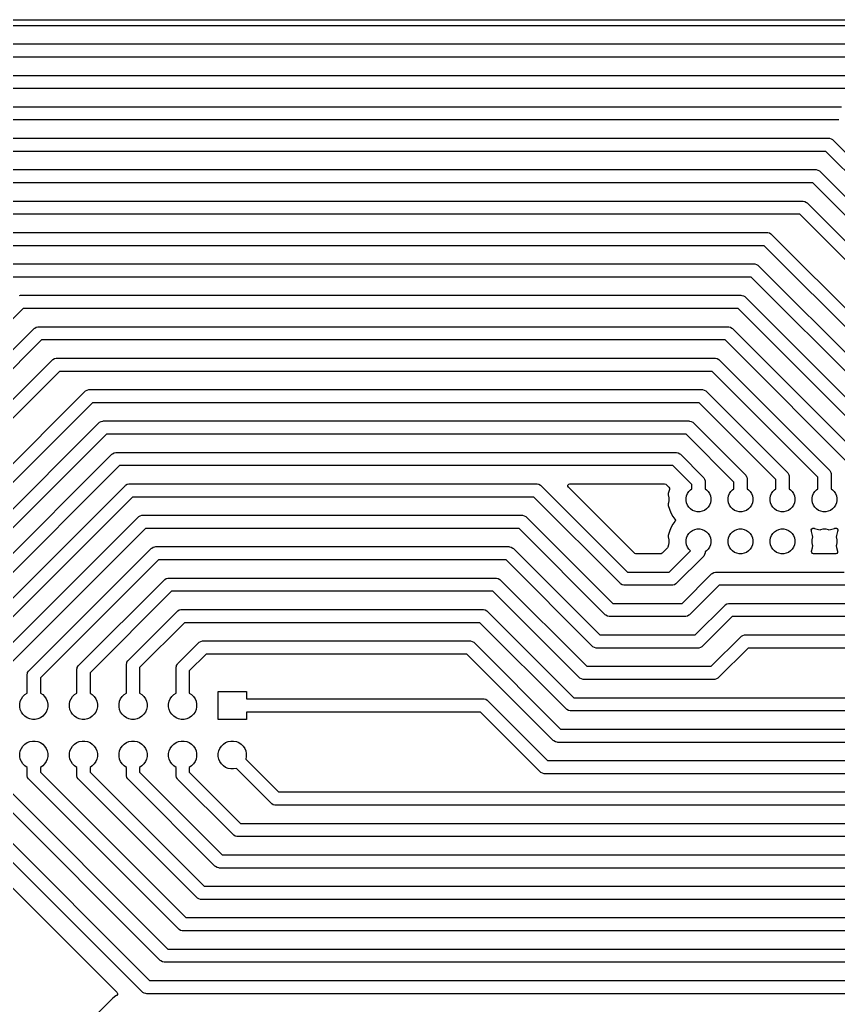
# Model space of a CAD drawing. Header units: millimetres. Extents: x 1 to 179, y 1 to 120.
# Drawn here: x 41.8 to 91.3, y 60.7 to 120.2 of the extents above; entities that cross this region are included whole.
import ezdxf

# ---------------------------------------------------------------- set-up
doc = ezdxf.new("R2010")
doc.units = ezdxf.units.MM
doc.layers.add('F.Cu', color=13, linetype='CONTINUOUS', true_color=0xc83434)

msp = doc.modelspace()

# ---------------------------------------------------------------- linework, layer by layer
at = {"layer": 'F.Cu', "linetype": 'CONTINUOUS'}
for p, q in [((0.6245, 120.2495), (179.3755, 120.2495)), ((95.271409, 119.886003), (35.367622, 119.886003)), ((35.24953, 118.785503), (95.153317, 118.785503)), ((94.987631, 117.985503), (35.415216, 117.985503)), ((36.036536, 116.885503), (94.366311, 116.885503)), ((94.200625, 116.085503), (36.202222, 116.085503)), ((36.823542, 114.985503), (91.489968, 114.985503)), ((91.324282, 114.185503), (36.989227, 114.185503)), ((37.610548, 113.085503), (90.702962, 113.085503)), ((90.702962, 113.085503), (90.755172, 113.082081)), ((90.755172, 113.082081), (90.856036, 113.055055)), ((90.856036, 113.055055), (90.946467, 113.002844)), ((90.946467, 113.002844), (90.985805, 112.968346)), ((90.985805, 112.968346), (111.065476, 92.888675)), ((90.537276, 112.285503), (37.776233, 112.285503)), ((110.382633, 92.440146), (90.537276, 112.285503)), ((38.397554, 111.185503), (89.915956, 111.185503)), ((89.915956, 111.185503), (89.968166, 111.182081)), ((89.968166, 111.182081), (90.06903, 111.155055)), ((90.06903, 111.155055), (90.159461, 111.102844)), ((90.159461, 111.102844), (90.198799, 111.068346)), ((90.198799, 111.068346), (108.525476, 92.741669)), ((89.75027, 110.385503), (38.56324, 110.385503)), ((107.842633, 92.29314), (89.75027, 110.385503)), ((39.18456, 109.285503), (89.12895, 109.285503)), ((89.12895, 109.285503), (89.18116, 109.282081)), ((89.18116, 109.282081), (89.282024, 109.255055)), ((89.282024, 109.255055), (89.372455, 109.202844)), ((89.372455, 109.202844), (89.411793, 109.168346)), ((89.411793, 109.168346), (105.985476, 92.594663)), ((88.963264, 108.485503), (39.350246, 108.485503)), ((105.302633, 92.146134), (88.963264, 108.485503)), ((39.971566, 107.385503), (86.977992, 107.385503)), ((86.977992, 107.385503), (87.030202, 107.382081)), ((87.030202, 107.382081), (87.131066, 107.355055)), ((87.131066, 107.355055), (87.221497, 107.302844)), ((87.221497, 107.302844), (87.260835, 107.268346)), ((87.260835, 107.268346), (100.905475, 93.623705)), ((86.812306, 106.585503), (40.137252, 106.585503)), ((100.222633, 93.175177), (86.812306, 106.585503)), ((40.758572, 105.485503), (86.190986, 105.485503)), ((86.190986, 105.485503), (86.243196, 105.482081)), ((86.243196, 105.482081), (86.34406, 105.455055)), ((86.34406, 105.455055), (86.434491, 105.402844)), ((86.434491, 105.402844), (86.473829, 105.368346)), ((86.473829, 105.368346), (98.365475, 93.476699)), ((86.0253, 104.685503), (40.924257, 104.685503)), ((97.682633, 93.028171), (86.0253, 104.685503)), ((41.806362, 103.582081), (41.858572, 103.585503)), ((41.858572, 103.585503), (85.40398, 103.585503)), ((85.40398, 103.585503), (85.45619, 103.582081)), ((85.45619, 103.582081), (85.557054, 103.555055)), ((85.557054, 103.555055), (85.647485, 103.502844)), ((85.647485, 103.502844), (85.686823, 103.468346)), ((85.686823, 103.468346), (95.825476, 93.329692)), ((42.024257, 102.785503), (19.060653, 79.821899)), ((85.238294, 102.785503), (42.024257, 102.785503)), ((95.142633, 92.881165), (85.238294, 102.785503)), ((21.37781, 80.270427), (42.675729, 101.568346)), ((42.675729, 101.568346), (42.715067, 101.602844)), ((42.715067, 101.602844), (42.805498, 101.655055)), ((42.805498, 101.655055), (42.906362, 101.682081)), ((42.906362, 101.682081), (42.958572, 101.685503)), ((42.958572, 101.685503), (84.616974, 101.685503)), ((84.616974, 101.685503), (84.669184, 101.682081)), ((84.669184, 101.682081), (84.770048, 101.655055)), ((84.770048, 101.655055), (84.860479, 101.602844)), ((84.860479, 101.602844), (84.899817, 101.568346)), ((84.899817, 101.568346), (93.285476, 93.182686)), ((43.124258, 100.885503), (22.060653, 79.821898)), ((84.451288, 100.885503), (43.124258, 100.885503)), ((92.602633, 92.734159), (84.451288, 100.885503)), ((24.37781, 80.270427), (43.775729, 99.668346)), ((43.775729, 99.668346), (43.815067, 99.702844)), ((43.815067, 99.702844), (43.905498, 99.755055)), ((43.905498, 99.755055), (44.006362, 99.782081)), ((44.006362, 99.782081), (44.058572, 99.785503)), ((44.058572, 99.785503), (83.829968, 99.785503)), ((83.829968, 99.785503), (83.882178, 99.782081)), ((83.882178, 99.782081), (83.983042, 99.755055)), ((83.983042, 99.755055), (84.073473, 99.702844)), ((84.073473, 99.702844), (84.112811, 99.668346)), ((84.112811, 99.668346), (90.745476, 93.035681)), ((44.224258, 98.985503), (25.060653, 79.821898)), ((83.664282, 98.985503), (44.224258, 98.985503)), ((90.062633, 92.587152), (83.664282, 98.985503)), ((27.617472, 79.63141), (45.754408, 97.768346)), ((45.754408, 97.768346), (45.793746, 97.802844)), ((45.793746, 97.802844), (45.884177, 97.855055)), ((45.884177, 97.855055), (45.985041, 97.882081)), ((45.985041, 97.882081), (46.037251, 97.885503)), ((46.037251, 97.885503), (83.042962, 97.885503)), ((83.042962, 97.885503), (83.095172, 97.882081)), ((83.095172, 97.882081), (83.196036, 97.855055)), ((83.196036, 97.855055), (83.286467, 97.802844)), ((83.286467, 97.802844), (83.325805, 97.768346)), ((83.325805, 97.768346), (88.205476, 92.888675)), ((46.202937, 97.085503), (28.367563, 79.25013)), ((82.877276, 97.085503), (46.202937, 97.085503)), ((87.522633, 92.440146), (82.877276, 97.085503)), ((46.641055, 95.902844), (46.731487, 95.955055)), ((46.731487, 95.955055), (46.83235, 95.982081)), ((46.83235, 95.982081), (46.88456, 95.985503)), ((46.88456, 95.985503), (82.255956, 95.985503)), ((82.255956, 95.985503), (82.308166, 95.982081)), ((82.308166, 95.982081), (82.40903, 95.955055)), ((82.40903, 95.955055), (82.499461, 95.902844)), ((30.37781, 79.644439), (46.601717, 95.868345)), ((46.601717, 95.868345), (46.641055, 95.902844)), ((82.499461, 95.902844), (82.538799, 95.868346)), ((82.538799, 95.868346), (85.665476, 92.741669)), ((47.050245, 95.185503), (31.253595, 79.388854)), ((82.09027, 95.185503), (47.050245, 95.185503)), ((84.982633, 92.29314), (82.09027, 95.185503)), ((33.37781, 79.957433), (47.388723, 93.968346)), ((47.388723, 93.968346), (47.428061, 94.002844)), ((47.428061, 94.002844), (47.518492, 94.055055)), ((47.518492, 94.055055), (47.619356, 94.082081)), ((47.619356, 94.082081), (47.671566, 94.085503)), ((47.671566, 94.085503), (81.46895, 94.085503)), ((81.46895, 94.085503), (81.52116, 94.082081)), ((81.52116, 94.082081), (81.622024, 94.055055)), ((81.622024, 94.055055), (81.712455, 94.002844)), ((81.712455, 94.002844), (81.751793, 93.968346)), ((81.751793, 93.968346), (83.125476, 92.594663)), ((47.837252, 93.285503), (34.076653, 79.524905)), ((81.303264, 93.285503), (47.837252, 93.285503)), ((82.442633, 92.146134), (81.303264, 93.285503)), ((90.745476, 93.035681), (90.779974, 92.996343)), ((90.779974, 92.996343), (90.832185, 92.905912)), ((83.125476, 92.594663), (83.159974, 92.555325)), ((83.159974, 92.555325), (83.212185, 92.464894)), ((83.212185, 92.464894), (83.212185, 92.464893)), ((83.212185, 92.464893), (83.239211, 92.36403)), ((85.665476, 92.741669), (85.699974, 92.702331)), ((85.699974, 92.702331), (85.752185, 92.6119)), ((85.752185, 92.6119), (85.760062, 92.582503)), ((85.760062, 92.582503), (85.779211, 92.511036)), ((85.779211, 92.511036), (85.782633, 92.458826)), ((85.782633, 92.458826), (85.782633, 91.880694)), ((87.522633, 91.880694), (87.522633, 92.440146)), ((88.205476, 92.888675), (88.239974, 92.849337)), ((88.239974, 92.849337), (88.292185, 92.758906)), ((88.292185, 92.758906), (88.300062, 92.729509)), ((88.300062, 92.729509), (88.319211, 92.658042)), ((88.319211, 92.658042), (88.322633, 92.605832)), ((88.322633, 92.605832), (88.322633, 91.880694)), ((90.062633, 91.880694), (90.062633, 92.587152)), ((90.832185, 92.905912), (90.840062, 92.876515)), ((90.840062, 92.876515), (90.859211, 92.805048)), ((90.859211, 92.805048), (90.862633, 92.752838)), ((90.862633, 92.752838), (90.862633, 91.880694)), ((36.37781, 80.270427), (48.175729, 92.068346)), ((48.175729, 92.068346), (48.215067, 92.102844)), ((48.215067, 92.102844), (48.305498, 92.155055)), ((48.305498, 92.155055), (48.406362, 92.182081)), ((48.406362, 92.182081), (48.458572, 92.185503)), ((48.458572, 92.185503), (73.048633, 92.185503)), ((73.048633, 92.185503), (73.100843, 92.182081)), ((73.100843, 92.182081), (73.201707, 92.155055)), ((73.201707, 92.155055), (73.292138, 92.102844)), ((73.292138, 92.102844), (73.331476, 92.068346)), ((73.331476, 92.068346), (78.548319, 86.851503)), ((74.949356, 92.034645), (74.95434, 92.104337)), ((74.982841, 91.973322), (74.949356, 92.034645)), ((74.95434, 92.104337), (74.996212, 92.16027)), ((78.967841, 87.988322), (74.982841, 91.973322)), ((74.996212, 92.16027), (75.061676, 92.184687)), ((75.061676, 92.184687), (75.070522, 92.185003)), ((75.070522, 92.185003), (80.796061, 92.185003)), ((80.796061, 92.185003), (80.8631, 92.165318)), ((80.8631, 92.165318), (80.883742, 92.148684)), ((80.883742, 92.148684), (81.055463, 91.976963)), ((81.082783, 91.842895), (81.019863, 91.608073)), ((81.055463, 91.976963), (81.088948, 91.91564)), ((81.08292, 91.843295), (81.082783, 91.842895)), ((81.083964, 91.845948), (81.08292, 91.843295)), ((81.084002, 91.846483), (81.083964, 91.845948)), ((81.084085, 91.846726), (81.084002, 91.846483)), ((81.088948, 91.91564), (81.084021, 91.846748)), ((81.084021, 91.846748), (81.084085, 91.846726)), ((82.259783, 91.723836), (82.3643, 91.828353)), ((82.3643, 91.828353), (82.442633, 91.880694)), ((82.442633, 91.880694), (82.442633, 92.146134)), ((83.239211, 92.36403), (83.242633, 92.31182)), ((83.242633, 92.31182), (83.242633, 91.880694)), ((83.242633, 91.880694), (83.320966, 91.828353)), ((83.320966, 91.828353), (83.425483, 91.723836)), ((84.799783, 91.723836), (84.9043, 91.828353)), ((84.9043, 91.828353), (84.982633, 91.880694)), ((84.982633, 91.880694), (84.982633, 92.29314)), ((85.782633, 91.880694), (85.860966, 91.828353)), ((85.860966, 91.828353), (85.965483, 91.723836)), ((87.339783, 91.723836), (87.4443, 91.828353)), ((87.4443, 91.828353), (87.522633, 91.880694)), ((88.322633, 91.880694), (88.400966, 91.828353)), ((88.400966, 91.828353), (88.505483, 91.723836)), ((89.879783, 91.723836), (89.9843, 91.828353)), ((89.9843, 91.828353), (90.062633, 91.880694)), ((90.862633, 91.880694), (90.940966, 91.828353)), ((90.940966, 91.828353), (91.045483, 91.723836)), ((48.624258, 91.385503), (37.060653, 79.821898)), ((72.882947, 91.385503), (48.624258, 91.385503)), ((78.09979, 86.16866), (72.882947, 91.385503)), ((81.019863, 91.608073), (81.006545, 91.506918)), ((81.006545, 91.506918), (81.024166, 91.464378)), ((81.024166, 91.464378), (81.053002, 91.319408)), ((81.053002, 91.319408), (81.053002, 91.171598)), ((82.092264, 91.319408), (82.1211, 91.464378)), ((82.092264, 91.171598), (82.092264, 91.319408)), ((82.1211, 91.464378), (82.177664, 91.600936)), ((82.177664, 91.600936), (82.259783, 91.723836)), ((83.425483, 91.723836), (83.507602, 91.600936)), ((83.507602, 91.600936), (83.564166, 91.464378)), ((83.564166, 91.464378), (83.593002, 91.319408)), ((83.593002, 91.319408), (83.593002, 91.171598)), ((84.632264, 91.319408), (84.6611, 91.464378)), ((84.632264, 91.171598), (84.632264, 91.319408)), ((84.6611, 91.464378), (84.717664, 91.600936)), ((84.717664, 91.600936), (84.799783, 91.723836)), ((85.965483, 91.723836), (86.047602, 91.600936)), ((86.047602, 91.600936), (86.104166, 91.464378)), ((86.104166, 91.464378), (86.133002, 91.319408)), ((86.133002, 91.319408), (86.133002, 91.171598)), ((87.172264, 91.319408), (87.2011, 91.464378)), ((87.172264, 91.171598), (87.172264, 91.319408)), ((87.2011, 91.464378), (87.257664, 91.600936)), ((87.257664, 91.600936), (87.339783, 91.723836)), ((88.505483, 91.723836), (88.587602, 91.600936)), ((88.587602, 91.600936), (88.644166, 91.464378)), ((88.644166, 91.464378), (88.673002, 91.319408)), ((88.673002, 91.319408), (88.673002, 91.171598)), ((89.712264, 91.319408), (89.7411, 91.464378)), ((89.712264, 91.171598), (89.712264, 91.319408)), ((89.7411, 91.464378), (89.797664, 91.600936)), ((89.797664, 91.600936), (89.879783, 91.723836)), ((91.045483, 91.723836), (91.127602, 91.600936)), ((91.127602, 91.600936), (91.184166, 91.464378)), ((91.184166, 91.464378), (91.213002, 91.319408)), ((91.213002, 91.319408), (91.213002, 91.171598)), ((81.024166, 91.026628), (81.006545, 90.98409)), ((81.006545, 90.98409), (81.019863, 90.882934)), ((81.019863, 90.882934), (81.082782, 90.648117)), ((81.053002, 91.171598), (81.024166, 91.026628)), ((81.082782, 90.648117), (81.175808, 90.423531)), ((82.1211, 91.026628), (82.092264, 91.171598)), ((82.177664, 90.89007), (82.1211, 91.026628)), ((82.259783, 90.76717), (82.177664, 90.89007)), ((82.3643, 90.662653), (82.259783, 90.76717)), ((82.4872, 90.580534), (82.3643, 90.662653)), ((83.320966, 90.662653), (83.198066, 90.580534)), ((83.425483, 90.76717), (83.320966, 90.662653)), ((83.507602, 90.89007), (83.425483, 90.76717)), ((83.564166, 91.026628), (83.507602, 90.89007)), ((83.593002, 91.171598), (83.564166, 91.026628)), ((84.6611, 91.026628), (84.632264, 91.171598)), ((84.717664, 90.89007), (84.6611, 91.026628)), ((84.799783, 90.76717), (84.717664, 90.89007)), ((84.9043, 90.662653), (84.799783, 90.76717)), ((85.0272, 90.580534), (84.9043, 90.662653)), ((85.860966, 90.662653), (85.738066, 90.580534)), ((85.965483, 90.76717), (85.860966, 90.662653)), ((86.047602, 90.89007), (85.965483, 90.76717)), ((86.104166, 91.026628), (86.047602, 90.89007)), ((86.133002, 91.171598), (86.104166, 91.026628)), ((87.2011, 91.026628), (87.172264, 91.171598)), ((87.257664, 90.89007), (87.2011, 91.026628)), ((87.339783, 90.76717), (87.257664, 90.89007)), ((87.4443, 90.662653), (87.339783, 90.76717)), ((87.5672, 90.580534), (87.4443, 90.662653)), ((88.400966, 90.662653), (88.278066, 90.580534)), ((88.505483, 90.76717), (88.400966, 90.662653)), ((88.587602, 90.89007), (88.505483, 90.76717)), ((88.644166, 91.026628), (88.587602, 90.89007)), ((88.673002, 91.171598), (88.644166, 91.026628)), ((89.7411, 91.026628), (89.712264, 91.171598)), ((89.797664, 90.89007), (89.7411, 91.026628)), ((89.879783, 90.76717), (89.797664, 90.89007)), ((89.9843, 90.662653), (89.879783, 90.76717)), ((90.1072, 90.580534), (89.9843, 90.662653)), ((90.940966, 90.662653), (90.818066, 90.580534)), ((91.045483, 90.76717), (90.940966, 90.662653)), ((91.127602, 90.89007), (91.045483, 90.76717)), ((91.184166, 91.026628), (91.127602, 90.89007)), ((91.213002, 91.171598), (91.184166, 91.026628)), ((39.37781, 80.583421), (48.962735, 90.168346)), ((48.962735, 90.168346), (49.002073, 90.202844)), ((49.002073, 90.202844), (49.092504, 90.255055)), ((49.092504, 90.255055), (49.193368, 90.282081)), ((49.193368, 90.282081), (49.245578, 90.285503)), ((49.245578, 90.285503), (72.160653, 90.285503)), ((72.160653, 90.285503), (72.212863, 90.282081)), ((72.212863, 90.282081), (72.313727, 90.255055)), ((72.313727, 90.255055), (72.404158, 90.202844)), ((72.404158, 90.202844), (72.443496, 90.168346)), ((72.443496, 90.168346), (77.660339, 84.951503)), ((81.175808, 90.423531), (81.175815, 90.423516)), ((81.175815, 90.423516), (81.29736, 90.212992)), ((81.29736, 90.212992), (81.42167, 90.05099)), ((81.42167, 90.05099), (81.446864, 89.985821)), ((82.623758, 90.52397), (82.4872, 90.580534)), ((82.768728, 90.495134), (82.623758, 90.52397)), ((82.916538, 90.495134), (82.768728, 90.495134)), ((83.061508, 90.52397), (82.916538, 90.495134)), ((83.198066, 90.580534), (83.061508, 90.52397)), ((85.163758, 90.52397), (85.0272, 90.580534)), ((85.308728, 90.495134), (85.163758, 90.52397)), ((85.456538, 90.495134), (85.308728, 90.495134)), ((85.601508, 90.52397), (85.456538, 90.495134)), ((85.738066, 90.580534), (85.601508, 90.52397)), ((87.703758, 90.52397), (87.5672, 90.580534)), ((87.848728, 90.495134), (87.703758, 90.52397)), ((87.996538, 90.495134), (87.848728, 90.495134)), ((88.141508, 90.52397), (87.996538, 90.495134)), ((88.278066, 90.580534), (88.141508, 90.52397)), ((90.243758, 90.52397), (90.1072, 90.580534)), ((90.388728, 90.495134), (90.243758, 90.52397)), ((90.536538, 90.495134), (90.388728, 90.495134)), ((90.681508, 90.52397), (90.536538, 90.495134)), ((90.818066, 90.580534), (90.681508, 90.52397)), ((49.411264, 89.485503), (40.060653, 80.134892)), ((71.994967, 89.485503), (49.411264, 89.485503)), ((77.21181, 84.26866), (71.994967, 89.485503)), ((81.175808, 89.527476), (81.082782, 89.30289)), ((81.175815, 89.527491), (81.175808, 89.527476)), ((81.29736, 89.738015), (81.175815, 89.527491)), ((81.42167, 89.900016), (81.29736, 89.738015)), ((81.432826, 89.917376), (81.42167, 89.900016)), ((81.446864, 89.985821), (81.432826, 89.917376)), ((82.4872, 89.370472), (82.623758, 89.427036)), ((82.623758, 89.427036), (82.768728, 89.455872)), ((82.768728, 89.455872), (82.916538, 89.455872)), ((82.916538, 89.455872), (83.061508, 89.427036)), ((83.061508, 89.427036), (83.198066, 89.370472)), ((85.0272, 89.370472), (85.163758, 89.427036)), ((85.163758, 89.427036), (85.308728, 89.455872)), ((85.308728, 89.455872), (85.456538, 89.455872)), ((85.456538, 89.455872), (85.601508, 89.427036)), ((85.601508, 89.427036), (85.738066, 89.370472)), ((87.5672, 89.370472), (87.703758, 89.427036)), ((87.703758, 89.427036), (87.848728, 89.455872)), ((87.848728, 89.455872), (87.996538, 89.455872)), ((87.996538, 89.455872), (88.141508, 89.427036)), ((88.141508, 89.427036), (88.278066, 89.370472)), ((89.660341, 89.40778), (89.691615, 89.47026)), ((89.667809, 89.338316), (89.660341, 89.40778)), ((89.691615, 89.47026), (89.751704, 89.505913)), ((89.751704, 89.505913), (89.821529, 89.50342)), ((89.821529, 89.50342), (89.829788, 89.50034)), ((89.829788, 89.50034), (89.865245, 89.485653)), ((89.865245, 89.485653), (90.100062, 89.422734)), ((90.100062, 89.422734), (90.20122, 89.409417)), ((90.20122, 89.409417), (90.243758, 89.427036)), ((90.243758, 89.427036), (90.388728, 89.455872)), ((90.388728, 89.455872), (90.536538, 89.455872)), ((90.536538, 89.455872), (90.681508, 89.427036)), ((90.681508, 89.427036), (90.724045, 89.409417)), ((90.724045, 89.409417), (90.825204, 89.422734)), ((90.825204, 89.422734), (91.060021, 89.485653)), ((91.060021, 89.485653), (91.095443, 89.500326)), ((91.095443, 89.500326), (91.117456, 89.502693)), ((91.117456, 89.502693), (91.138467, 89.509686)), ((91.138467, 89.509686), (91.151517, 89.506356)), ((91.151517, 89.506356), (91.164908, 89.507795)), ((91.164908, 89.507795), (91.184707, 89.497885)), ((91.184707, 89.497885), (91.206166, 89.492408)), ((91.206166, 89.492408), (91.215345, 89.482549)), ((91.215345, 89.482549), (91.227388, 89.476521)), ((91.227388, 89.476521), (91.238687, 89.457479)), ((91.238687, 89.457479), (91.253777, 89.441271)), ((91.253777, 89.441271), (91.256168, 89.428017)), ((91.256168, 89.428017), (91.263042, 89.416433)), ((91.263042, 89.416433), (91.262251, 89.394304)), ((81.019863, 89.068073), (81.006545, 88.966918)), ((81.006545, 88.966918), (81.024166, 88.924378)), ((81.082782, 89.30289), (81.019863, 89.068073)), ((81.024166, 88.924378), (81.053002, 88.779408)), ((82.092264, 88.779408), (82.1211, 88.924378)), ((82.1211, 88.924378), (82.177664, 89.060936)), ((82.177664, 89.060936), (82.259783, 89.183836)), ((82.259783, 89.183836), (82.3643, 89.288353)), ((82.3643, 89.288353), (82.4872, 89.370472)), ((83.198066, 89.370472), (83.320966, 89.288353)), ((83.320966, 89.288353), (83.425483, 89.183836)), ((83.425483, 89.183836), (83.507602, 89.060936)), ((83.507602, 89.060936), (83.564166, 88.924378)), ((83.564166, 88.924378), (83.593002, 88.779408)), ((84.632264, 88.779408), (84.6611, 88.924378)), ((84.6611, 88.924378), (84.717664, 89.060936)), ((84.717664, 89.060936), (84.799783, 89.183836)), ((84.799783, 89.183836), (84.9043, 89.288353)), ((84.9043, 89.288353), (85.0272, 89.370472)), ((85.738066, 89.370472), (85.860966, 89.288353)), ((85.860966, 89.288353), (85.965483, 89.183836)), ((85.965483, 89.183836), (86.047602, 89.060936)), ((86.047602, 89.060936), (86.104166, 88.924378)), ((86.104166, 88.924378), (86.133002, 88.779408)), ((87.172264, 88.779408), (87.2011, 88.924378)), ((87.2011, 88.924378), (87.257664, 89.060936)), ((87.257664, 89.060936), (87.339783, 89.183836)), ((87.339783, 89.183836), (87.4443, 89.288353)), ((87.4443, 89.288353), (87.5672, 89.370472)), ((88.278066, 89.370472), (88.400966, 89.288353)), ((88.400966, 89.288353), (88.505483, 89.183836)), ((88.505483, 89.183836), (88.587602, 89.060936)), ((88.587602, 89.060936), (88.644166, 88.924378)), ((88.644166, 88.924378), (88.673002, 88.779408)), ((89.682483, 89.302891), (89.667809, 89.338316)), ((89.745402, 89.068074), (89.682483, 89.302891)), ((89.712264, 88.779408), (89.7411, 88.924378)), ((89.7411, 88.924378), (89.758719, 88.966916)), ((89.758719, 88.966916), (89.745402, 89.068074)), ((91.179863, 89.068073), (91.166545, 88.966918)), ((91.166545, 88.966918), (91.184166, 88.924378)), ((91.242781, 89.302887), (91.179863, 89.068073)), ((91.184166, 88.924378), (91.213002, 88.779408)), ((91.251032, 89.322807), (91.242781, 89.302887)), ((91.257458, 89.338321), (91.251032, 89.322807)), ((91.260549, 89.346608), (91.257458, 89.338321)), ((91.260707, 89.351056), (91.260549, 89.346608)), ((91.266184, 89.372512), (91.260707, 89.351056)), ((91.262251, 89.394304), (91.266184, 89.372512)), ((42.37781, 80.896415), (49.749741, 88.268346)), ((49.749741, 88.268346), (49.789079, 88.302844)), ((49.789079, 88.302844), (49.87951, 88.355055)), ((49.87951, 88.355055), (49.980374, 88.382081)), ((49.980374, 88.382081), (50.032584, 88.385503)), ((50.032584, 88.385503), (71.373647, 88.385503)), ((71.373647, 88.385503), (71.425857, 88.382081)), ((71.425857, 88.382081), (71.526721, 88.355055)), ((71.526721, 88.355055), (71.617152, 88.302844)), ((71.617152, 88.302844), (71.65649, 88.268346)), ((71.65649, 88.268346), (76.873333, 83.051503)), ((80.974973, 88.312234), (80.651061, 87.988321)), ((80.999465, 88.347065), (80.974973, 88.312234)), ((81.010231, 88.4161), (80.999465, 88.347065)), ((81.024166, 88.486628), (81.006546, 88.44409)), ((81.006546, 88.44409), (81.010231, 88.4161)), ((81.053002, 88.631598), (81.024166, 88.486628)), ((81.053002, 88.779408), (81.053002, 88.631598)), ((82.092264, 88.631598), (82.092264, 88.779408)), ((82.1211, 88.486628), (82.092264, 88.631598)), ((82.177664, 88.35007), (82.1211, 88.486628)), ((82.259783, 88.22717), (82.177664, 88.35007)), ((82.353017, 88.133936), (82.259783, 88.22717)), ((83.425483, 88.22717), (83.320966, 88.122653)), ((83.507602, 88.35007), (83.425483, 88.22717)), ((83.564166, 88.486628), (83.507602, 88.35007)), ((83.593002, 88.631598), (83.564166, 88.486628)), ((83.593002, 88.779408), (83.593002, 88.631598)), ((84.632264, 88.631598), (84.632264, 88.779408)), ((84.6611, 88.486628), (84.632264, 88.631598)), ((84.717664, 88.35007), (84.6611, 88.486628)), ((84.799783, 88.22717), (84.717664, 88.35007)), ((84.9043, 88.122653), (84.799783, 88.22717)), ((85.965483, 88.22717), (85.860966, 88.122653)), ((86.047602, 88.35007), (85.965483, 88.22717)), ((86.104166, 88.486628), (86.047602, 88.35007)), ((86.133002, 88.631598), (86.104166, 88.486628)), ((86.133002, 88.779408), (86.133002, 88.631598)), ((87.172264, 88.631598), (87.172264, 88.779408)), ((87.2011, 88.486628), (87.172264, 88.631598)), ((87.257664, 88.35007), (87.2011, 88.486628)), ((87.339783, 88.22717), (87.257664, 88.35007)), ((87.4443, 88.122653), (87.339783, 88.22717)), ((88.505483, 88.22717), (88.400966, 88.122653)), ((88.587602, 88.35007), (88.505483, 88.22717)), ((88.644166, 88.486628), (88.587602, 88.35007)), ((88.673002, 88.631598), (88.644166, 88.486628)), ((88.673002, 88.779408), (88.673002, 88.631598)), ((89.682478, 88.108096), (89.737176, 88.312234)), ((89.712264, 88.631598), (89.712264, 88.779408)), ((89.7411, 88.486628), (89.712264, 88.631598)), ((89.737176, 88.312234), (89.745402, 88.342932)), ((89.758719, 88.444091), (89.7411, 88.486628)), ((89.745402, 88.342932), (89.758719, 88.444091)), ((91.184166, 88.486628), (91.166545, 88.44409)), ((91.166545, 88.44409), (91.179863, 88.342934)), ((91.179863, 88.342934), (91.242788, 88.108096)), ((91.213002, 88.631598), (91.184166, 88.486628)), ((91.213002, 88.779408), (91.213002, 88.631598)), ((78.988483, 87.971688), (78.967841, 87.988322)), ((79.055522, 87.952003), (78.988483, 87.971688)), ((80.563382, 87.952003), (79.055522, 87.952003)), ((80.58974, 87.954837), (80.563382, 87.952003)), ((80.651061, 87.988321), (80.58974, 87.954837)), ((81.070585, 86.851503), (82.353017, 88.133936)), ((83.125476, 87.775022), (81.519114, 86.16866)), ((83.159974, 87.81436), (83.125476, 87.775022)), ((83.212185, 87.904791), (83.159974, 87.81436)), ((83.239211, 88.005655), (83.212185, 87.904791)), ((83.242633, 88.057865), (83.239211, 88.005655)), ((83.320966, 88.122653), (83.242633, 88.070313)), ((83.242633, 88.070313), (83.242633, 88.057865)), ((85.0272, 88.040534), (84.9043, 88.122653)), ((85.163758, 87.98397), (85.0272, 88.040534)), ((85.308728, 87.955134), (85.163758, 87.98397)), ((85.456538, 87.955134), (85.308728, 87.955134)), ((85.601508, 87.98397), (85.456538, 87.955134)), ((85.738066, 88.040534), (85.601508, 87.98397)), ((85.860966, 88.122653), (85.738066, 88.040534)), ((87.5672, 88.040534), (87.4443, 88.122653)), ((87.703758, 87.98397), (87.5672, 88.040534)), ((87.848728, 87.955134), (87.703758, 87.98397)), ((87.996538, 87.955134), (87.848728, 87.955134)), ((88.141508, 87.98397), (87.996538, 87.955134)), ((88.278066, 88.040534), (88.141508, 87.98397)), ((88.400966, 88.122653), (88.278066, 88.040534)), ((89.679515, 88.09365), (89.682478, 88.108096)), ((89.689459, 88.024492), (89.679515, 88.09365)), ((89.735214, 87.971688), (89.689459, 88.024492)), ((89.802253, 87.952003), (89.735214, 87.971688)), ((91.123013, 87.952003), (89.802253, 87.952003)), ((91.137734, 87.95288), (91.123013, 87.952003)), ((91.201962, 87.980384), (91.137734, 87.95288)), ((91.241125, 88.038246), (91.201962, 87.980384)), ((91.242788, 88.108096), (91.241125, 88.038246)), ((50.19827, 87.585503), (43.060653, 80.447886)), ((71.207961, 87.585503), (50.19827, 87.585503)), ((76.424804, 82.36866), (71.207961, 87.585503)), ((50.576085, 86.402844), (50.666516, 86.455055)), ((50.666516, 86.455055), (50.76738, 86.482081)), ((50.76738, 86.482081), (50.81959, 86.485503)), ((50.81959, 86.485503), (70.586641, 86.485503)), ((70.586641, 86.485503), (70.638851, 86.482081)), ((70.638851, 86.482081), (70.739715, 86.455055)), ((70.739715, 86.455055), (70.830146, 86.402844)), ((78.548319, 86.851503), (81.070585, 86.851503)), ((81.857591, 84.951503), (83.640434, 86.734346)), ((83.640434, 86.734346), (83.679772, 86.768844)), ((83.679772, 86.768844), (83.770203, 86.821055)), ((83.770203, 86.821055), (83.871067, 86.848081)), ((83.871067, 86.848081), (83.923277, 86.851503)), ((83.923277, 86.851503), (91.649264, 86.851503)), ((45.37781, 81.209409), (50.536748, 86.368346)), ((50.536748, 86.368346), (50.576085, 86.402844)), ((70.830146, 86.402844), (70.869484, 86.368346)), ((70.869484, 86.368346), (76.086327, 81.151503)), ((78.139128, 86.134162), (78.09979, 86.16866)), ((78.229559, 86.081951), (78.139128, 86.134162)), ((78.330423, 86.054925), (78.229559, 86.081951)), ((78.382633, 86.051503), (78.330423, 86.054925)), ((81.236271, 86.051503), (78.382633, 86.051503)), ((81.288481, 86.054925), (81.236271, 86.051503)), ((81.389345, 86.081951), (81.288481, 86.054925)), ((81.479776, 86.134162), (81.389345, 86.081951)), ((81.519114, 86.16866), (81.479776, 86.134162)), ((84.088963, 86.051503), (82.30612, 84.26866)), ((91.81495, 86.051503), (84.088963, 86.051503)), ((50.985275, 85.685503), (46.060653, 80.760881)), ((70.420955, 85.685503), (50.985275, 85.685503)), ((75.637798, 80.46866), (70.420955, 85.685503)), ((77.660339, 84.951503), (81.857591, 84.951503)), ((82.644597, 83.051503), (84.42744, 84.834346)), ((84.42744, 84.834346), (84.466778, 84.868844)), ((84.466778, 84.868844), (84.557209, 84.921055)), ((84.557209, 84.921055), (84.658073, 84.948081)), ((84.658073, 84.948081), (84.710283, 84.951503)), ((84.710283, 84.951503), (92.43627, 84.951503)), ((48.37781, 81.522403), (51.323754, 84.468346)), ((51.323754, 84.468346), (51.363091, 84.502844)), ((51.363091, 84.502844), (51.453523, 84.555055)), ((51.453523, 84.555055), (51.554386, 84.582081)), ((51.554386, 84.582081), (51.606596, 84.585503)), ((51.606596, 84.585503), (69.799635, 84.585503)), ((69.799635, 84.585503), (69.851845, 84.582081)), ((69.851845, 84.582081), (69.952709, 84.555055)), ((69.952709, 84.555055), (70.04314, 84.502844)), ((70.04314, 84.502844), (70.082478, 84.468346)), ((70.082478, 84.468346), (75.299321, 79.251503)), ((77.251148, 84.234162), (77.21181, 84.26866)), ((77.341579, 84.181951), (77.251148, 84.234162)), ((77.442443, 84.154925), (77.341579, 84.181951)), ((77.494653, 84.151503), (77.442443, 84.154925)), ((82.023277, 84.151503), (77.494653, 84.151503)), ((82.075487, 84.154925), (82.023277, 84.151503)), ((82.176351, 84.181951), (82.075487, 84.154925)), ((82.266782, 84.234162), (82.176351, 84.181951)), ((82.30612, 84.26866), (82.266782, 84.234162)), ((84.875969, 84.151503), (83.093126, 82.36866)), ((92.601956, 84.151503), (84.875969, 84.151503)), ((51.772281, 83.785503), (49.060653, 81.073875)), ((69.633949, 83.785503), (51.772281, 83.785503)), ((74.850792, 78.56866), (69.633949, 83.785503)), ((76.873333, 83.051503), (82.644597, 83.051503)), ((83.613889, 81.151503), (85.396732, 82.934346)), ((85.396732, 82.934346), (85.43607, 82.968844)), ((85.43607, 82.968844), (85.526501, 83.021055)), ((85.526501, 83.021055), (85.627365, 83.048081)), ((85.627365, 83.048081), (85.679575, 83.051503)), ((85.679575, 83.051503), (93.223276, 83.051503)), ((51.37781, 81.318346), (52.62781, 82.568346)), ((52.62781, 82.568346), (52.667148, 82.602844)), ((52.667148, 82.602844), (52.757579, 82.655055)), ((52.757579, 82.655055), (52.858443, 82.682081)), ((52.858443, 82.682081), (52.910653, 82.685503)), ((52.910653, 82.685503), (69.012629, 82.685503)), ((69.012629, 82.685503), (69.064839, 82.682081)), ((69.064839, 82.682081), (69.165703, 82.655055)), ((69.165703, 82.655055), (69.256134, 82.602844)), ((69.256134, 82.602844), (69.295472, 82.568346)), ((69.295472, 82.568346), (74.512315, 77.351503)), ((76.464142, 82.334162), (76.424804, 82.36866)), ((76.554573, 82.281951), (76.464142, 82.334162)), ((76.655437, 82.254925), (76.554573, 82.281951)), ((76.707647, 82.251503), (76.655437, 82.254925)), ((82.810283, 82.251503), (76.707647, 82.251503)), ((82.862493, 82.254925), (82.810283, 82.251503)), ((82.963357, 82.281951), (82.862493, 82.254925)), ((83.053788, 82.334162), (82.963357, 82.281951)), ((83.093126, 82.36866), (83.053788, 82.334162)), ((85.845261, 82.251503), (84.062418, 80.46866)), ((93.388962, 82.251503), (85.845261, 82.251503)), ((53.076339, 81.885503), (52.060653, 80.869817)), ((68.846943, 81.885503), (53.076339, 81.885503)), ((74.063786, 76.66866), (68.846943, 81.885503)), ((45.279382, 81.035904), (45.291101, 81.07964)), ((45.291101, 81.07964), (45.343312, 81.170071)), ((45.343312, 81.170071), (45.37781, 81.209409)), ((48.260653, 81.23956), (48.264075, 81.29177)), ((48.260653, 79.535421), (48.260653, 81.23956)), ((48.264075, 81.29177), (48.278578, 81.345898)), ((48.278578, 81.345898), (48.291101, 81.392634)), ((48.291101, 81.392634), (48.343312, 81.483065)), ((48.343312, 81.483065), (48.37781, 81.522403)), ((49.060653, 81.073875), (49.060653, 79.535421)), ((51.260653, 81.035503), (51.264075, 81.087713)), ((51.264075, 81.087713), (51.284464, 81.163806)), ((51.284464, 81.163806), (51.291101, 81.188577)), ((51.291101, 81.188577), (51.343312, 81.279008)), ((51.343312, 81.279008), (51.37781, 81.318346)), ((76.086327, 81.151503), (83.613889, 81.151503)), ((42.260653, 80.613572), (42.264075, 80.665782)), ((42.260653, 79.535421), (42.260653, 80.613572)), ((42.264075, 80.665782), (42.27811, 80.718162)), ((42.27811, 80.718162), (42.291101, 80.766646)), ((42.291101, 80.766646), (42.343312, 80.857077)), ((42.343312, 80.857077), (42.37781, 80.896415)), ((45.260653, 80.926566), (45.264075, 80.978776)), ((45.260653, 79.535421), (45.260653, 80.926566)), ((45.264075, 80.978776), (45.279382, 81.035904)), ((46.060653, 80.760881), (46.060653, 79.535421)), ((51.260653, 79.535421), (51.260653, 81.035503)), ((52.060653, 80.869817), (52.060653, 79.535421)), ((75.677136, 80.434162), (75.637798, 80.46866)), ((84.062418, 80.46866), (84.02308, 80.434162)), ((43.060653, 80.447886), (43.060653, 79.535421)), ((75.767567, 80.381951), (75.677136, 80.434162)), ((75.868431, 80.354925), (75.767567, 80.381951)), ((75.920641, 80.351503), (75.868431, 80.354925)), ((83.779575, 80.351503), (75.920641, 80.351503)), ((83.831785, 80.354925), (83.779575, 80.351503)), ((83.932649, 80.381951), (83.831785, 80.354925)), ((84.02308, 80.434162), (83.932649, 80.381951)), ((41.91102, 79.18619), (42.003594, 79.324737)), ((42.003594, 79.324737), (42.121419, 79.442562)), ((42.121419, 79.442562), (42.259966, 79.535136)), ((42.259966, 79.535136), (42.260653, 79.535421)), ((43.060653, 79.535421), (43.06134, 79.535136)), ((43.06134, 79.535136), (43.199887, 79.442562)), ((43.199887, 79.442562), (43.317712, 79.324737)), ((43.317712, 79.324737), (43.410286, 79.18619)), ((44.91102, 79.18619), (45.003594, 79.324737)), ((45.003594, 79.324737), (45.121419, 79.442562)), ((45.121419, 79.442562), (45.259966, 79.535136)), ((45.259966, 79.535136), (45.260653, 79.535421)), ((46.060653, 79.535421), (46.06134, 79.535136)), ((46.06134, 79.535136), (46.199887, 79.442562)), ((46.199887, 79.442562), (46.317712, 79.324737)), ((46.317712, 79.324737), (46.410286, 79.18619)), ((47.91102, 79.18619), (48.003594, 79.324737)), ((48.003594, 79.324737), (48.121419, 79.442562)), ((48.121419, 79.442562), (48.259966, 79.535136)), ((48.259966, 79.535136), (48.260653, 79.535421)), ((49.060653, 79.535421), (49.06134, 79.535136)), ((49.06134, 79.535136), (49.199887, 79.442562)), ((49.199887, 79.442562), (49.317712, 79.324737)), ((49.317712, 79.324737), (49.410286, 79.18619)), ((50.91102, 79.18619), (51.003594, 79.324737)), ((51.003594, 79.324737), (51.121419, 79.442562)), ((51.121419, 79.442562), (51.259966, 79.535136)), ((51.259966, 79.535136), (51.260653, 79.535421)), ((52.060653, 79.535421), (52.06134, 79.535136)), ((52.06134, 79.535136), (52.199887, 79.442562)), ((52.199887, 79.442562), (52.317712, 79.324737)), ((52.317712, 79.324737), (52.410286, 79.18619)), ((53.810653, 77.935503), (53.810653, 79.635503)), ((53.810653, 79.635503), (55.510653, 79.635503)), ((55.510653, 79.635503), (55.510653, 79.185503)), ((41.814746, 78.868818), (41.847254, 79.032245)), ((41.814746, 78.702188), (41.814746, 78.868818)), ((41.847254, 78.538761), (41.814746, 78.702188)), ((41.847254, 79.032245), (41.91102, 79.18619)), ((43.410286, 79.18619), (43.474052, 79.032245)), ((43.474052, 79.032245), (43.50656, 78.868818)), ((43.50656, 78.702188), (43.474052, 78.538761)), ((43.50656, 78.868818), (43.50656, 78.702188)), ((44.814746, 78.868818), (44.847254, 79.032245)), ((44.814746, 78.702188), (44.814746, 78.868818)), ((44.847254, 78.538761), (44.814746, 78.702188)), ((44.847254, 79.032245), (44.91102, 79.18619)), ((46.410286, 79.18619), (46.474052, 79.032245)), ((46.474052, 79.032245), (46.50656, 78.868818)), ((46.50656, 78.702188), (46.474052, 78.538761)), ((46.50656, 78.868818), (46.50656, 78.702188)), ((47.814746, 78.868818), (47.847254, 79.032245)), ((47.814746, 78.702188), (47.814746, 78.868818)), ((47.847254, 78.538761), (47.814746, 78.702188)), ((47.847254, 79.032245), (47.91102, 79.18619)), ((49.410286, 79.18619), (49.474052, 79.032245)), ((49.474052, 79.032245), (49.50656, 78.868818)), ((49.50656, 78.702188), (49.474052, 78.538761)), ((49.50656, 78.868818), (49.50656, 78.702188)), ((50.814746, 78.868818), (50.847254, 79.032245)), ((50.814746, 78.702188), (50.814746, 78.868818)), ((50.847254, 78.538761), (50.814746, 78.702188)), ((50.847254, 79.032245), (50.91102, 79.18619)), ((52.410286, 79.18619), (52.474052, 79.032245)), ((52.474052, 79.032245), (52.50656, 78.868818)), ((52.50656, 78.702188), (52.474052, 78.538761)), ((52.50656, 78.868818), (52.50656, 78.702188)), ((55.510653, 79.185503), (69.825623, 79.185503)), ((69.825623, 79.185503), (69.877833, 79.182081)), ((69.877833, 79.182081), (69.978697, 79.155055)), ((69.978697, 79.155055), (70.069128, 79.102844)), ((70.069128, 79.102844), (70.108466, 79.068346)), ((70.108466, 79.068346), (73.725308, 75.451503)), ((75.299321, 79.251503), (100.279889, 79.251503)), ((41.91102, 78.384816), (41.847254, 78.538761)), ((42.003594, 78.246269), (41.91102, 78.384816)), ((42.121419, 78.128444), (42.003594, 78.246269)), ((42.259966, 78.03587), (42.121419, 78.128444)), ((43.199887, 78.128444), (43.06134, 78.03587)), ((43.317712, 78.246269), (43.199887, 78.128444)), ((43.410286, 78.384816), (43.317712, 78.246269)), ((43.474052, 78.538761), (43.410286, 78.384816)), ((44.91102, 78.384816), (44.847254, 78.538761)), ((45.003594, 78.246269), (44.91102, 78.384816)), ((45.121419, 78.128444), (45.003594, 78.246269)), ((45.259966, 78.03587), (45.121419, 78.128444)), ((46.199887, 78.128444), (46.06134, 78.03587)), ((46.317712, 78.246269), (46.199887, 78.128444)), ((46.410286, 78.384816), (46.317712, 78.246269)), ((46.474052, 78.538761), (46.410286, 78.384816)), ((47.91102, 78.384816), (47.847254, 78.538761)), ((48.003594, 78.246269), (47.91102, 78.384816)), ((48.121419, 78.128444), (48.003594, 78.246269)), ((48.259966, 78.03587), (48.121419, 78.128444)), ((49.199887, 78.128444), (49.06134, 78.03587)), ((49.317712, 78.246269), (49.199887, 78.128444)), ((49.410286, 78.384816), (49.317712, 78.246269)), ((49.474052, 78.538761), (49.410286, 78.384816)), ((50.91102, 78.384816), (50.847254, 78.538761)), ((51.003594, 78.246269), (50.91102, 78.384816)), ((51.121419, 78.128444), (51.003594, 78.246269)), ((51.259966, 78.03587), (51.121419, 78.128444)), ((52.199887, 78.128444), (52.06134, 78.03587)), ((52.317712, 78.246269), (52.199887, 78.128444)), ((52.410286, 78.384816), (52.317712, 78.246269)), ((52.474052, 78.538761), (52.410286, 78.384816)), ((69.659937, 78.385503), (55.510653, 78.385503)), ((55.510653, 78.385503), (55.510653, 77.935503)), ((73.27678, 74.768661), (69.659937, 78.385503)), ((74.89013, 78.534162), (74.850792, 78.56866)), ((74.980561, 78.481951), (74.89013, 78.534162)), ((75.081425, 78.454925), (74.980561, 78.481951)), ((75.133635, 78.451503), (75.081425, 78.454925)), ((100.445575, 78.451503), (75.133635, 78.451503)), ((42.413911, 77.972104), (42.259966, 78.03587)), ((42.577338, 77.939596), (42.413911, 77.972104)), ((42.743968, 77.939596), (42.577338, 77.939596)), ((42.907395, 77.972104), (42.743968, 77.939596)), ((43.06134, 78.03587), (42.907395, 77.972104)), ((45.413911, 77.972104), (45.259966, 78.03587)), ((45.577338, 77.939596), (45.413911, 77.972104)), ((45.743968, 77.939596), (45.577338, 77.939596)), ((45.907395, 77.972104), (45.743968, 77.939596)), ((46.06134, 78.03587), (45.907395, 77.972104)), ((48.413911, 77.972104), (48.259966, 78.03587)), ((48.577338, 77.939596), (48.413911, 77.972104)), ((48.743968, 77.939596), (48.577338, 77.939596)), ((48.907395, 77.972104), (48.743968, 77.939596)), ((49.06134, 78.03587), (48.907395, 77.972104)), ((51.413911, 77.972104), (51.259966, 78.03587)), ((51.577338, 77.939596), (51.413911, 77.972104)), ((51.743968, 77.939596), (51.577338, 77.939596)), ((51.907395, 77.972104), (51.743968, 77.939596)), ((52.06134, 78.03587), (51.907395, 77.972104)), ((55.510653, 77.935503), (53.810653, 77.935503)), ((74.512315, 77.351503), (101.066895, 77.351503)), ((41.91102, 76.18619), (42.003594, 76.324737)), ((42.003594, 76.324737), (42.121419, 76.442562)), ((42.121419, 76.442562), (42.259966, 76.535136)), ((42.259966, 76.535136), (42.413911, 76.598902)), ((42.413911, 76.598902), (42.577338, 76.63141)), ((42.577338, 76.63141), (42.743968, 76.63141)), ((42.743968, 76.63141), (42.907395, 76.598902)), ((42.907395, 76.598902), (43.06134, 76.535136)), ((43.06134, 76.535136), (43.199887, 76.442562)), ((43.199887, 76.442562), (43.317712, 76.324737)), ((43.317712, 76.324737), (43.410286, 76.18619)), ((44.91102, 76.18619), (45.003594, 76.324737)), ((45.003594, 76.324737), (45.121419, 76.442562)), ((45.121419, 76.442562), (45.259966, 76.535136)), ((45.259966, 76.535136), (45.413911, 76.598902)), ((45.413911, 76.598902), (45.577338, 76.63141)), ((45.577338, 76.63141), (45.743968, 76.63141)), ((45.743968, 76.63141), (45.907395, 76.598902)), ((45.907395, 76.598902), (46.06134, 76.535136)), ((46.06134, 76.535136), (46.199887, 76.442562)), ((46.199887, 76.442562), (46.317712, 76.324737)), ((46.317712, 76.324737), (46.410286, 76.18619)), ((47.91102, 76.18619), (48.003594, 76.324737)), ((48.003594, 76.324737), (48.121419, 76.442562)), ((48.121419, 76.442562), (48.259966, 76.535136)), ((48.259966, 76.535136), (48.413911, 76.598902)), ((48.413911, 76.598902), (48.577338, 76.63141)), ((48.577338, 76.63141), (48.743968, 76.63141)), ((48.743968, 76.63141), (48.907395, 76.598902)), ((48.907395, 76.598902), (49.06134, 76.535136)), ((49.06134, 76.535136), (49.199887, 76.442562)), ((49.199887, 76.442562), (49.317712, 76.324737)), ((49.317712, 76.324737), (49.410286, 76.18619)), ((50.91102, 76.18619), (51.003594, 76.324737)), ((51.003594, 76.324737), (51.121419, 76.442562)), ((51.121419, 76.442562), (51.259966, 76.535136)), ((51.259966, 76.535136), (51.413911, 76.598902)), ((51.413911, 76.598902), (51.577338, 76.63141)), ((51.577338, 76.63141), (51.743968, 76.63141)), ((51.743968, 76.63141), (51.907395, 76.598902)), ((51.907395, 76.598902), (52.06134, 76.535136)), ((52.06134, 76.535136), (52.199887, 76.442562)), ((52.199887, 76.442562), (52.317712, 76.324737)), ((52.317712, 76.324737), (52.410286, 76.18619)), ((53.91102, 76.18619), (54.003594, 76.324737)), ((54.003594, 76.324737), (54.121419, 76.442562)), ((54.121419, 76.442562), (54.259966, 76.535136)), ((54.259966, 76.535136), (54.413911, 76.598902)), ((54.413911, 76.598902), (54.577338, 76.63141)), ((54.577338, 76.63141), (54.743968, 76.63141)), ((54.743968, 76.63141), (54.907395, 76.598902)), ((54.907395, 76.598902), (55.06134, 76.535136)), ((55.06134, 76.535136), (55.199887, 76.442562)), ((55.199887, 76.442562), (55.317712, 76.324737)), ((55.317712, 76.324737), (55.410286, 76.18619)), ((74.103124, 76.634162), (74.063786, 76.66866)), ((74.193555, 76.581951), (74.103124, 76.634162)), ((74.294419, 76.554925), (74.193555, 76.581951)), ((74.346629, 76.551503), (74.294419, 76.554925)), ((101.232581, 76.551503), (74.346629, 76.551503)), ((41.814746, 75.868818), (41.847254, 76.032245)), ((41.814746, 75.702188), (41.814746, 75.868818)), ((41.847254, 75.538761), (41.814746, 75.702188)), ((41.847254, 76.032245), (41.91102, 76.18619)), ((43.410286, 76.18619), (43.474052, 76.032245)), ((43.474052, 76.032245), (43.50656, 75.868818)), ((43.50656, 75.702188), (43.474052, 75.538761)), ((43.50656, 75.868818), (43.50656, 75.702188)), ((44.814746, 75.868818), (44.847254, 76.032245)), ((44.814746, 75.702188), (44.814746, 75.868818)), ((44.847254, 75.538761), (44.814746, 75.702188)), ((44.847254, 76.032245), (44.91102, 76.18619)), ((46.410286, 76.18619), (46.474052, 76.032245)), ((46.474052, 76.032245), (46.50656, 75.868818)), ((46.50656, 75.702188), (46.474052, 75.538761)), ((46.50656, 75.868818), (46.50656, 75.702188)), ((47.814746, 75.868818), (47.847254, 76.032245)), ((47.814746, 75.702188), (47.814746, 75.868818)), ((47.847254, 75.538761), (47.814746, 75.702188)), ((47.847254, 76.032245), (47.91102, 76.18619)), ((49.410286, 76.18619), (49.474052, 76.032245)), ((49.474052, 76.032245), (49.50656, 75.868818)), ((49.50656, 75.702188), (49.474052, 75.538761)), ((49.50656, 75.868818), (49.50656, 75.702188)), ((50.814746, 75.868818), (50.847254, 76.032245)), ((50.814746, 75.702188), (50.814746, 75.868818)), ((50.847254, 75.538761), (50.814746, 75.702188)), ((50.847254, 76.032245), (50.91102, 76.18619)), ((52.410286, 76.18619), (52.474052, 76.032245)), ((52.474052, 76.032245), (52.50656, 75.868818)), ((52.50656, 75.702188), (52.474052, 75.538761)), ((52.50656, 75.868818), (52.50656, 75.702188)), ((53.814746, 75.868818), (53.847254, 76.032245)), ((53.814746, 75.702188), (53.814746, 75.868818)), ((53.847254, 75.538761), (53.814746, 75.702188)), ((53.847254, 76.032245), (53.91102, 76.18619)), ((55.410286, 76.18619), (55.474052, 76.032245)), ((55.474052, 76.032245), (55.50656, 75.868818)), ((55.50656, 75.702188), (55.474052, 75.538761)), ((55.50656, 75.868818), (55.50656, 75.702188)), ((41.91102, 75.384816), (41.847254, 75.538761)), ((42.003594, 75.246269), (41.91102, 75.384816)), ((42.121419, 75.128444), (42.003594, 75.246269)), ((42.259966, 75.03587), (42.121419, 75.128444)), ((43.199887, 75.128444), (43.06134, 75.03587)), ((43.317712, 75.246269), (43.199887, 75.128444)), ((43.410286, 75.384816), (43.317712, 75.246269)), ((43.474052, 75.538761), (43.410286, 75.384816)), ((44.91102, 75.384816), (44.847254, 75.538761)), ((45.003594, 75.246269), (44.91102, 75.384816)), ((45.121419, 75.128444), (45.003594, 75.246269)), ((45.259966, 75.03587), (45.121419, 75.128444)), ((46.199887, 75.128444), (46.06134, 75.03587)), ((46.317712, 75.246269), (46.199887, 75.128444)), ((46.410286, 75.384816), (46.317712, 75.246269)), ((46.474052, 75.538761), (46.410286, 75.384816)), ((47.91102, 75.384816), (47.847254, 75.538761)), ((48.003594, 75.246269), (47.91102, 75.384816)), ((48.121419, 75.128444), (48.003594, 75.246269)), ((48.259966, 75.03587), (48.121419, 75.128444)), ((49.199887, 75.128444), (49.06134, 75.03587)), ((49.317712, 75.246269), (49.199887, 75.128444)), ((49.410286, 75.384816), (49.317712, 75.246269)), ((49.474052, 75.538761), (49.410286, 75.384816)), ((50.91102, 75.384816), (50.847254, 75.538761)), ((51.003594, 75.246269), (50.91102, 75.384816)), ((51.121419, 75.128444), (51.003594, 75.246269)), ((51.259966, 75.03587), (51.121419, 75.128444)), ((52.199887, 75.128444), (52.06134, 75.03587)), ((52.317712, 75.246269), (52.199887, 75.128444)), ((52.410286, 75.384816), (52.317712, 75.246269)), ((52.474052, 75.538761), (52.410286, 75.384816)), ((53.91102, 75.384816), (53.847254, 75.538761)), ((54.003594, 75.246269), (53.91102, 75.384816)), ((54.121419, 75.128444), (54.003594, 75.246269)), ((54.259966, 75.03587), (54.121419, 75.128444)), ((55.474052, 75.538761), (55.473767, 75.538075)), ((55.473767, 75.538075), (57.460338, 73.551503)), ((73.725308, 75.451503), (101.853901, 75.451503)), ((37.060653, 74.749108), (49.658258, 62.151503)), ((40.060653, 74.749108), (50.758258, 64.051503)), ((42.260653, 75.035586), (42.259966, 75.03587)), ((42.260653, 74.583422), (42.260653, 75.035586)), ((42.264075, 74.531212), (42.260653, 74.583422)), ((42.291101, 74.430348), (42.264075, 74.531212)), ((43.06134, 75.03587), (43.060653, 75.035586)), ((43.060653, 75.035586), (43.060653, 74.749108)), ((43.060653, 74.749108), (51.858257, 65.951503)), ((45.260653, 75.035586), (45.259966, 75.03587)), ((45.260653, 74.583422), (45.260653, 75.035586)), ((45.264075, 74.531212), (45.260653, 74.583422)), ((45.291101, 74.430348), (45.264075, 74.531212)), ((46.06134, 75.03587), (46.060653, 75.035586)), ((46.060653, 75.035586), (46.060653, 74.749108)), ((46.060653, 74.749108), (52.958257, 67.851503)), ((48.260653, 75.035586), (48.259966, 75.03587)), ((48.260653, 74.583422), (48.260653, 75.035586)), ((48.264075, 74.531212), (48.260653, 74.583422)), ((48.291101, 74.430348), (48.264075, 74.531212)), ((49.06134, 75.03587), (49.060653, 75.035586)), ((49.060653, 75.035586), (49.060653, 74.749108)), ((49.060653, 74.749108), (54.058258, 69.751503)), ((51.260653, 75.035586), (51.259966, 75.03587)), ((51.260653, 74.583422), (51.260653, 75.035586)), ((51.264075, 74.531212), (51.260653, 74.583422)), ((51.291101, 74.430348), (51.264075, 74.531212)), ((52.06134, 75.03587), (52.060653, 75.035586)), ((52.060653, 75.035586), (52.060653, 74.749108)), ((52.060653, 74.749108), (55.158258, 71.651503)), ((54.413911, 74.972104), (54.259966, 75.03587)), ((54.577338, 74.939596), (54.413911, 74.972104)), ((54.743968, 74.939596), (54.577338, 74.939596)), ((54.907395, 74.972104), (54.743968, 74.939596)), ((54.908081, 74.972389), (54.907395, 74.972104)), ((57.011811, 72.86866), (54.908081, 74.972389)), ((73.316118, 74.734162), (73.27678, 74.768661)), ((73.40655, 74.681951), (73.316118, 74.734162)), ((73.507413, 74.654925), (73.40655, 74.681951)), ((73.559623, 74.651503), (73.507413, 74.654925)), ((102.019587, 74.651503), (73.559623, 74.651503)), ((49.209729, 61.46866), (36.37781, 74.300579)), ((50.309729, 63.36866), (39.37781, 74.300579)), ((42.343312, 74.339917), (42.291101, 74.430348)), ((42.37781, 74.300579), (42.343312, 74.339917)), ((51.409729, 65.268661), (42.37781, 74.300579)), ((45.343312, 74.339917), (45.291101, 74.430348)), ((45.37781, 74.300579), (45.343312, 74.339917)), ((52.50973, 67.16866), (45.37781, 74.300579)), ((48.343312, 74.339917), (48.291101, 74.430348)), ((48.37781, 74.300579), (48.343312, 74.339917)), ((53.609729, 69.06866), (48.37781, 74.300579)), ((51.343312, 74.339917), (51.291101, 74.430348)), ((51.37781, 74.300579), (51.343312, 74.339917)), ((54.709729, 70.96866), (51.37781, 74.300579)), ((35.516137, 73.605911), (47.687648, 61.4344)), ((57.460338, 73.551503), (102.640907, 73.551503)), ((57.051148, 72.834162), (57.011811, 72.86866)), ((57.14158, 72.781951), (57.051148, 72.834162)), ((57.242443, 72.754925), (57.14158, 72.781951)), ((57.294653, 72.751503), (57.242443, 72.754925)), ((102.806593, 72.751503), (57.294653, 72.751503)), ((55.158258, 71.651503), (103.427913, 71.651503)), ((54.749067, 70.934162), (54.709729, 70.96866)), ((54.839498, 70.881951), (54.749067, 70.934162)), ((54.940362, 70.854925), (54.839498, 70.881951)), ((54.992572, 70.851503), (54.940362, 70.854925)), ((103.593599, 70.851503), (54.992572, 70.851503)), ((54.058258, 69.751503), (104.214919, 69.751503)), ((53.649067, 69.034162), (53.609729, 69.06866)), ((53.739498, 68.981951), (53.649067, 69.034162)), ((53.840362, 68.954925), (53.739498, 68.981951)), ((53.892572, 68.951503), (53.840362, 68.954925)), ((104.380605, 68.951503), (53.892572, 68.951503)), ((52.958257, 67.851503), (105.001925, 67.851503)), ((52.549067, 67.134162), (52.50973, 67.16866)), ((52.639499, 67.081951), (52.549067, 67.134162)), ((52.740362, 67.054925), (52.639499, 67.081951)), ((52.792572, 67.051503), (52.740362, 67.054925)), ((105.167611, 67.051503), (52.792572, 67.051503)), ((51.858257, 65.951503), (105.788931, 65.951503)), ((51.449067, 65.234162), (51.409729, 65.268661)), ((51.539499, 65.181951), (51.449067, 65.234162)), ((51.640362, 65.154925), (51.539499, 65.181951)), ((51.692572, 65.151503), (51.640362, 65.154925)), ((105.954617, 65.151503), (51.692572, 65.151503)), ((50.758258, 64.051503), (106.575937, 64.051503)), ((50.349067, 63.334162), (50.309729, 63.36866)), ((50.439498, 63.281951), (50.349067, 63.334162)), ((50.540362, 63.254925), (50.439498, 63.281951)), ((50.592572, 63.251503), (50.540362, 63.254925)), ((106.741623, 63.251503), (50.592572, 63.251503)), ((49.658258, 62.151503), (107.362943, 62.151503)), ((47.687648, 61.4344), (47.721133, 61.373077)), ((49.249067, 61.434162), (49.209729, 61.46866)), ((49.339498, 61.381951), (49.249067, 61.434162)), ((47.43106, 61.080019), (32.516137, 46.165096)), ((47.622138, 61.218847), (47.43106, 61.080019)), ((47.656264, 61.236235), (47.622138, 61.218847)), ((47.674277, 61.247452), (47.656264, 61.236235)), ((47.716149, 61.303385), (47.674277, 61.247452)), ((47.721133, 61.373077), (47.716149, 61.303385)), ((49.440362, 61.354925), (49.339498, 61.381951)), ((49.492572, 61.351503), (49.440362, 61.354925)), ((107.528629, 61.351503), (49.492572, 61.351503))]:
    msp.add_line(p, q, dxfattribs=at)

doc.saveas('drawing.dxf')
